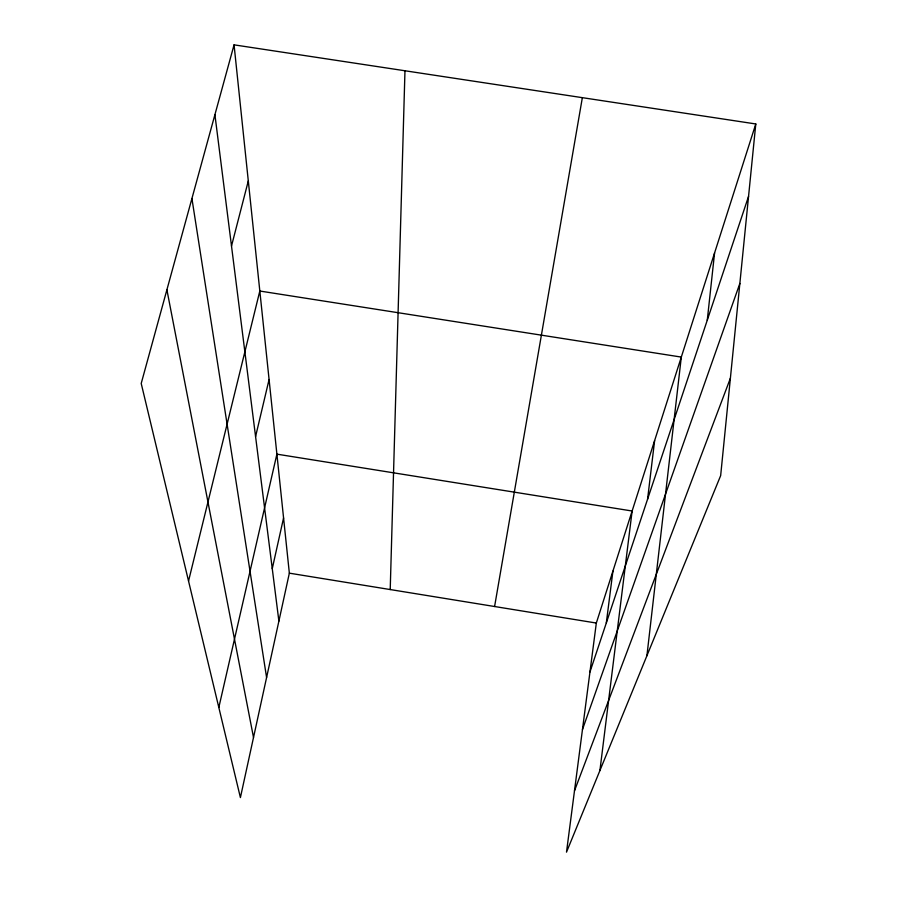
<?xml version="1.0" encoding="UTF-8"?>
<svg xmlns="http://www.w3.org/2000/svg" width="897" height="897" viewBox="0 0 897 897"><rect width="100%" height="100%" fill="white"/><g stroke="black" fill="none" stroke-linecap="round" stroke-linejoin="round"><path stroke-width="1.35" d="M390.217 589.553L404.973 70.762M755.79 123.965L720.661 475.612L566.5 852.15L596.326 623.045L755.79 123.965L234.061 44.85L141.21 383.468L240.407 797.568L289.35 573.161L234.061 44.85M707.273 320.195L714.573 252.943M646.916 655.763L681.305 357.084L259.816 291.032L188.538 581.043M647.578 499.203L654.619 440.618M599.914 770.568L632.127 511.01L276.893 454.151L218.823 707.475M606.316 622.922L612.92 571.109M494.595 606.507L582.355 97.661M272.262 568.642L283.564 517.961M255.578 436.581L269.078 379.509M231.504 246.047L248.301 180.936M589.957 671.976L748.547 196.421M582.467 729.541L739.857 283.452M574.495 790.773L730.393 378.231M289.35 573.161L596.326 623.045M166.898 289.776L253.515 737.469M191.924 198.529L266.588 677.493M214.91 114.693L278.889 621.105"/></g></svg>
